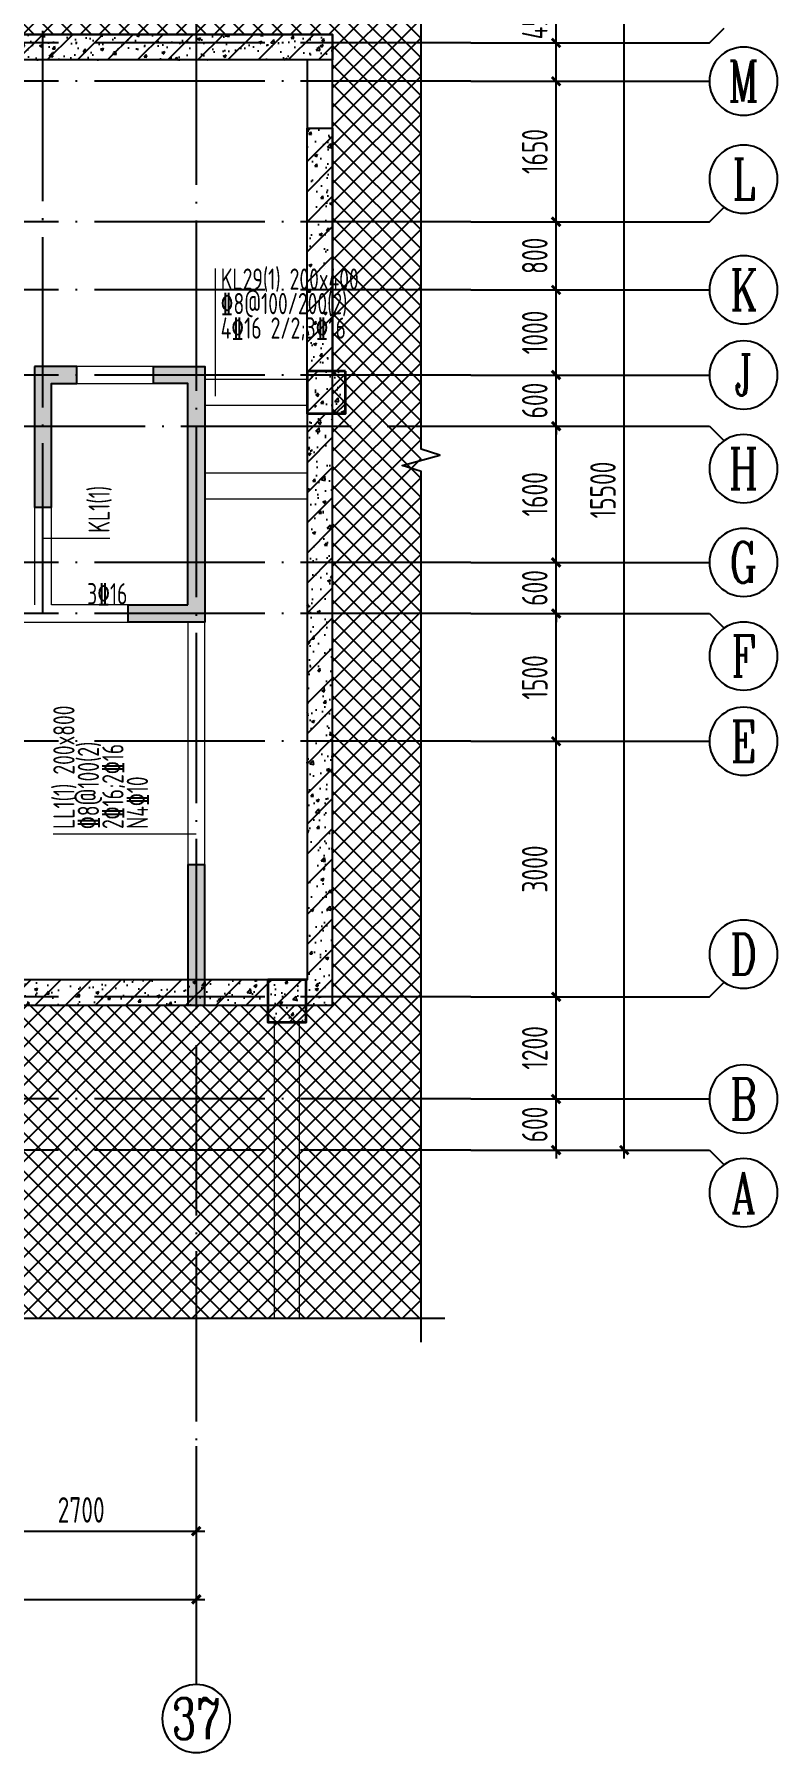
# Model space of a CAD drawing. Extents: x -1712635 to -854203, y -534641 to -21985.
# Drawn here: x -1085255 to -1076531, y -92482 to -72307 of the extents above; entities that cross this region are included whole.
import ezdxf
from ezdxf.enums import TextEntityAlignment as Align

# ---------------------------------------------------------------- set-up
doc = ezdxf.new("R2010")
doc.units = 0
doc.header["$LTSCALE"] = 1000
doc.linetypes.add('DOTE', pattern=[2.42, 2, -0.2, 0.02, -0.2])
doc.linetypes.add('底图$0$虚线', pattern=[625, 375, -250])
doc.layers.get('0').update_dxf_attribs({"linetype": 'CONTINUOUS'})
doc.layers.get('Defpoints').update_dxf_attribs({"linetype": 'CONTINUOUS'})
for name, color, linetype in [('A-AXIS', 1, 'CONTINUOUS'), ('A-DOTE', 10, 'DOTE'), ('AXIS_NUM', 7, 'CONTINUOUS'), ('S-B板填充', 251, 'CONTINUOUS'), ('S-D洞口', 4, 'CONTINUOUS'), ('S-L梁编号', 6, 'CONTINUOUS'), ('S-L梁配筋', 7, 'CONTINUOUS'), ('S-Q墙填充', 252, 'CONTINUOUS'), ('S-Q墙实线', 6, 'CONTINUOUS'), ('S-Y一般标注', 3, 'CONTINUOUS'), ('S-Z柱实线', 6, 'CONTINUOUS'), ('THIN', 7, 'CONTINUOUS'), ('轮廓线-核心筒', 7, 'CONTINUOUS')]:
    doc.layers.add(name, color=color, linetype=linetype)
doc.layers.add('底图$0$砼柱', color=2, linetype='CONTINUOUS', lineweight=35)
doc.layers.add('底图$0$砼梁虚线', color=4, linetype='底图$0$虚线', lineweight=18)
doc.styles.add('TSSD_Axis', font='complex.shx', dxfattribs={"width": 0.7, "bigfont": 'hztxt.shx'})
doc.styles.add('TSSD_DIMENSION', font='Tssdeng.shx', dxfattribs={"width": 0.7, "bigfont": 'tssdchn.shx'})
doc.styles.add('TSSD_REIN', font='tssdeng.shx', dxfattribs={"width": 0.7, "height": 300, "bigfont": 'tssdchn.shx'})
doc.dimstyles.new('TSSD_100_100', dxfattribs={"dimtxt": 300, "dimasz": 100, "dimexe": 100, "dimexo": 250, "dimgap": 100, "dimtad": 1, "dimdec": 0, "dimzin": 0, "dimdsep": 46, "dimtxsty": 'TSSD_DIMENSION', "dimblk": 'ARCHTICK', "dimcen": 0, "dimdle": 100, "dimclrt": 7, "dimadec": 0, "dimazin": 0, "dimtfac": 1, "dimtdec": 0, "dimtix": 1, "dimtmove": 2, "dimatfit": 3, "dimldrblk": 'ARCHTICK', "dimfxl": 0, "dimtolj": 1, "dimtzin": 0, "dimarcsym": 0})
pattern_1 = [(50, (-14650.7, 18149.76), (358.6301, -31.376), [37.5, -412.5]), (355, (-14650.7, 18149.76), (-69.3757, 376.096), [30, -330]), (100.4514, (-14620.8, 18147.15), (289.2547, 344.7198), [31.87, -350.571]), (46.1842, (-14650.7, 18249.76), (533.6205, -82.7595), [56.25, -618.75]), (96.6356, (-14606.23, 18242.87), (467.3314, 487.059), [47.805, -525.8565]), (351.1842, (-14650.7, 18249.76), (467.331, 487.0593), [45, -495]), (21, (-14600.7, 18224.76), (298.4535, -201.3094), [37.5, -412.5]), (326, (-14600.7, 18224.76), (121.6577, 362.575), [30, -330]), (71.4514, (-14575.83, 18208), (420.1113, 161.2652), [31.87, -350.571]), (37.5, (-14650.7, 18149.76), (6.07993, 166.44693), [0, -326, 0, -335, 0, -331.25]), (7.5, (-14650.7, 18149.76), (131.53477, 197.20586), [0, -191, 0, -318.5, 0, -126.25]), (327.5, (-14762.2, 18149.76), (266.91122, -11.27744), [0, -125, 0, -390, 0, -517.5]), (317.5, (-14812.2, 18149.76), (291.5931, 50.0525), [0, -162.5, 0, -259, 0, -367.5]), (45, (-14650.7, 18149.76), (-176.7767, 176.7767), [])]

# ---------------------------------------------------------------- blocks, each defined once
blk = doc.blocks.new('ts_axno')
at = {"color": 0, "linetype": 'ByBlock', "lineweight": -2}
blk.add_circle((0, 0), 0.5, dxfattribs=at)
at = {"color": 0, "linetype": 'ByBlock', "lineweight": -2, "style": 'TSSD_Axis', "width": 0.7}
blk.add_attdef('A', text='', height=0.6, dxfattribs=at).set_placement((0, 0), align=Align.MIDDLE_CENTER)
blk = doc.blocks.new('_ArchTick')
at = {"color": 0, "const_width": 0.35}
blk.add_lwpolyline([(-0.5, -0.5), (0.5, 0.5)], dxfattribs=at)
blk = doc.blocks.new('*D484')
at = {"layer": 'Defpoints', "color": 0}
for p in [(-174474, 307819), (-171774, 307819), (-171774, 306819)]:
    blk.add_point(p, dxfattribs=at)
at = {"layer": 'S-Y一般标注', "color": 0, "lineweight": -2}
for p, q in [((-174474, 307569), (-174474, 306719)), ((-171774, 307569), (-171774, 306719)), ((-174574, 306819), (-171674, 306819))]:
    blk.add_line(p, q, dxfattribs=at)
at = {"layer": 'S-Y一般标注', "color": 0, "lineweight": -2, "xscale": 100, "yscale": 100, "zscale": 100, "rotation": 180}
blk.add_blockref('_ArchTick', (-174474, 306819), dxfattribs=at)
at = {"layer": 'S-Y一般标注', "color": 0, "lineweight": -2, "xscale": 100, "yscale": 100, "zscale": 100}
blk.add_blockref('_ArchTick', (-171774, 306819), dxfattribs=at)
at = {"layer": 'S-Y一般标注', "color": 7, "insert": (-173124, 307069), "char_height": 300, "attachment_point": 5, "style": 'TSSD_DIMENSION'}
blk.add_mtext('\\A1;2700', dxfattribs=at)
blk = doc.blocks.new('*D485')
at = {"layer": 'Defpoints', "color": 0}
for p in [(-221774, 307819), (-171774, 307819), (-171774, 306019)]:
    blk.add_point(p, dxfattribs=at)
at = {"layer": 'S-Y一般标注', "color": 0, "lineweight": -2}
for p, q in [((-221774, 307569), (-221774, 305919)), ((-171774, 307569), (-171774, 305919)), ((-221874, 306019), (-171674, 306019))]:
    blk.add_line(p, q, dxfattribs=at)
at = {"layer": 'S-Y一般标注', "color": 0, "lineweight": -2, "xscale": 100, "yscale": 100, "zscale": 100, "rotation": 180}
blk.add_blockref('_ArchTick', (-221774, 306019), dxfattribs=at)
at = {"layer": 'S-Y一般标注', "color": 0, "lineweight": -2, "xscale": 100, "yscale": 100, "zscale": 100}
blk.add_blockref('_ArchTick', (-171774, 306019), dxfattribs=at)
at = {"layer": 'S-Y一般标注', "color": 7, "insert": (-196774, 306269), "char_height": 300, "attachment_point": 5, "style": 'TSSD_DIMENSION'}
blk.add_mtext('\\A1;50000', dxfattribs=at)
blk = doc.blocks.new('*D490')
at = {"layer": 'Defpoints', "color": 0}
for p in [(-168550, 311894), (-167550, 311894), (-168550, 311294)]:
    blk.add_point(p, dxfattribs=at)
at = {"layer": 'S-Y一般标注', "color": 0, "lineweight": -2}
for p, q in [((-167550, 311894), (-167550, 311994)), ((-168300, 311894), (-167450, 311894)), ((-167550, 311294), (-167550, 311894)), ((-168300, 311294), (-167450, 311294)), ((-167550, 311294), (-167550, 311194))]:
    blk.add_line(p, q, dxfattribs=at)
at = {"layer": 'S-Y一般标注', "color": 0, "lineweight": -2, "xscale": 100, "yscale": 100, "zscale": 100}
for p, rotation in [((-167550, 311894), 270), ((-167550, 311294), 90)]:
    blk.add_blockref('_ArchTick', p, dxfattribs=dict(at, rotation=rotation))
at = {"layer": 'S-Y一般标注', "color": 7, "insert": (-167800, 311594), "char_height": 300, "attachment_point": 5, "rotation": 90, "style": 'TSSD_DIMENSION'}
blk.add_mtext('\\A1;600', dxfattribs=at)
blk = doc.blocks.new('*D491')
at = {"layer": 'Defpoints', "color": 0}
for p in [(-168550, 317594), (-167550, 317594), (-168550, 316094)]:
    blk.add_point(p, dxfattribs=at)
at = {"layer": 'S-Y一般标注', "color": 0, "lineweight": -2}
for p, q in [((-168300, 317594), (-167450, 317594)), ((-167550, 315994), (-167550, 317694)), ((-168300, 316094), (-167450, 316094))]:
    blk.add_line(p, q, dxfattribs=at)
at = {"layer": 'S-Y一般标注', "color": 0, "lineweight": -2, "xscale": 100, "yscale": 100, "zscale": 100}
for p, rotation in [((-167550, 317594), 90), ((-167550, 316094), 270)]:
    blk.add_blockref('_ArchTick', p, dxfattribs=dict(at, rotation=rotation))
at = {"layer": 'S-Y一般标注', "color": 7, "insert": (-167800, 316844), "char_height": 300, "attachment_point": 5, "rotation": 90, "style": 'TSSD_DIMENSION'}
blk.add_mtext('\\A1;1500', dxfattribs=at)
blk = doc.blocks.new('*D492')
at = {"layer": 'Defpoints', "color": 0}
for p in [(-168550, 318194), (-167550, 318194), (-168550, 317594)]:
    blk.add_point(p, dxfattribs=at)
at = {"layer": 'S-Y一般标注', "color": 0, "lineweight": -2}
for p, q in [((-168300, 318194), (-167450, 318194)), ((-167550, 318194), (-167550, 318294)), ((-167550, 317594), (-167550, 318194)), ((-168300, 317594), (-167450, 317594)), ((-167550, 317594), (-167550, 317494))]:
    blk.add_line(p, q, dxfattribs=at)
at = {"layer": 'S-Y一般标注', "color": 0, "lineweight": -2, "xscale": 100, "yscale": 100, "zscale": 100}
for p, rotation in [((-167550, 318194), 270), ((-167550, 317594), 90)]:
    blk.add_blockref('_ArchTick', p, dxfattribs=dict(at, rotation=rotation))
at = {"layer": 'S-Y一般标注', "color": 7, "insert": (-167800, 317894), "char_height": 300, "attachment_point": 5, "rotation": 90, "style": 'TSSD_DIMENSION'}
blk.add_mtext('\\A1;600', dxfattribs=at)
blk = doc.blocks.new('*D493')
at = {"layer": 'Defpoints', "color": 0}
for p in [(-168550, 319794), (-167550, 319794), (-168550, 318194)]:
    blk.add_point(p, dxfattribs=at)
at = {"layer": 'S-Y一般标注', "color": 0, "lineweight": -2}
for p, q in [((-168300, 319794), (-167450, 319794)), ((-167550, 318094), (-167550, 319894)), ((-168300, 318194), (-167450, 318194))]:
    blk.add_line(p, q, dxfattribs=at)
at = {"layer": 'S-Y一般标注', "color": 0, "lineweight": -2, "xscale": 100, "yscale": 100, "zscale": 100}
for p, rotation in [((-167550, 319794), 90), ((-167550, 318194), 270)]:
    blk.add_blockref('_ArchTick', p, dxfattribs=dict(at, rotation=rotation))
at = {"layer": 'S-Y一般标注', "color": 7, "insert": (-167800, 318994), "char_height": 300, "attachment_point": 5, "rotation": 90, "style": 'TSSD_DIMENSION'}
blk.add_mtext('\\A1;1600', dxfattribs=at)
blk = doc.blocks.new('*D494')
at = {"layer": 'Defpoints', "color": 0}
for p in [(-168550, 320394), (-167550, 320394), (-168550, 319794)]:
    blk.add_point(p, dxfattribs=at)
at = {"layer": 'S-Y一般标注', "color": 0, "lineweight": -2}
for p, q in [((-168300, 320394), (-167450, 320394)), ((-167550, 320394), (-167550, 320494)), ((-167550, 319794), (-167550, 320394)), ((-168300, 319794), (-167450, 319794)), ((-167550, 319794), (-167550, 319694))]:
    blk.add_line(p, q, dxfattribs=at)
at = {"layer": 'S-Y一般标注', "color": 0, "lineweight": -2, "xscale": 100, "yscale": 100, "zscale": 100}
for p, rotation in [((-167550, 320394), 270), ((-167550, 319794), 90)]:
    blk.add_blockref('_ArchTick', p, dxfattribs=dict(at, rotation=rotation))
at = {"layer": 'S-Y一般标注', "color": 7, "insert": (-167800, 320094), "char_height": 300, "attachment_point": 5, "rotation": 90, "style": 'TSSD_DIMENSION'}
blk.add_mtext('\\A1;600', dxfattribs=at)
blk = doc.blocks.new('*D495')
at = {"layer": 'Defpoints', "color": 0}
for p in [(-168550, 321394), (-167550, 321394), (-168550, 320394)]:
    blk.add_point(p, dxfattribs=at)
at = {"layer": 'S-Y一般标注', "color": 0, "lineweight": -2}
for p, q in [((-168300, 321394), (-167450, 321394)), ((-167550, 320294), (-167550, 321494)), ((-168300, 320394), (-167450, 320394))]:
    blk.add_line(p, q, dxfattribs=at)
at = {"layer": 'S-Y一般标注', "color": 0, "lineweight": -2, "xscale": 100, "yscale": 100, "zscale": 100}
for p, rotation in [((-167550, 321394), 90), ((-167550, 320394), 270)]:
    blk.add_blockref('_ArchTick', p, dxfattribs=dict(at, rotation=rotation))
at = {"layer": 'S-Y一般标注', "color": 7, "insert": (-167800, 320894), "char_height": 300, "attachment_point": 5, "rotation": 90, "style": 'TSSD_DIMENSION'}
blk.add_mtext('\\A1;1000', dxfattribs=at)
blk = doc.blocks.new('*D496')
at = {"layer": 'Defpoints', "color": 0}
for p in [(-168550, 326794), (-166750, 326794), (-168550, 311294)]:
    blk.add_point(p, dxfattribs=at)
at = {"layer": 'S-Y一般标注', "color": 0, "lineweight": -2}
for p, q in [((-166750, 311194), (-166750, 326894)), ((-168300, 326794), (-166650, 326794)), ((-168300, 311294), (-166650, 311294))]:
    blk.add_line(p, q, dxfattribs=at)
at = {"layer": 'S-Y一般标注', "color": 0, "lineweight": -2, "xscale": 100, "yscale": 100, "zscale": 100}
for p, rotation in [((-166750, 326794), 90), ((-166750, 311294), 270)]:
    blk.add_blockref('_ArchTick', p, dxfattribs=dict(at, rotation=rotation))
at = {"layer": 'S-Y一般标注', "color": 7, "insert": (-167000, 319044), "char_height": 300, "attachment_point": 5, "rotation": 90, "style": 'TSSD_DIMENSION'}
blk.add_mtext('\\A1;15500', dxfattribs=at)
blk = doc.blocks.new('*D497')
at = {"layer": 'Defpoints', "color": 0}
for p in [(-168550, 322194), (-167550, 322194), (-168550, 321394)]:
    blk.add_point(p, dxfattribs=at)
at = {"layer": 'S-Y一般标注', "color": 0, "lineweight": -2}
for p, q in [((-168300, 322194), (-167450, 322194)), ((-167550, 321294), (-167550, 322294)), ((-168300, 321394), (-167450, 321394))]:
    blk.add_line(p, q, dxfattribs=at)
at = {"layer": 'S-Y一般标注', "color": 0, "lineweight": -2, "xscale": 100, "yscale": 100, "zscale": 100}
for p, rotation in [((-167550, 322194), 90), ((-167550, 321394), 270)]:
    blk.add_blockref('_ArchTick', p, dxfattribs=dict(at, rotation=rotation))
at = {"layer": 'S-Y一般标注', "color": 7, "insert": (-167800, 321794), "char_height": 300, "attachment_point": 5, "rotation": 90, "style": 'TSSD_DIMENSION'}
blk.add_mtext('\\A1;800', dxfattribs=at)
blk = doc.blocks.new('*D498')
at = {"layer": 'Defpoints', "color": 0}
for p in [(-168550, 324294), (-167550, 324294), (-168550, 323844)]:
    blk.add_point(p, dxfattribs=at)
at = {"layer": 'S-Y一般标注', "color": 0, "lineweight": -2}
for p, q in [((-168300, 324294), (-167450, 324294)), ((-167550, 323744), (-167550, 324394)), ((-168300, 323844), (-167450, 323844))]:
    blk.add_line(p, q, dxfattribs=at)
at = {"layer": 'S-Y一般标注', "color": 0, "lineweight": -2, "xscale": 100, "yscale": 100, "zscale": 100}
for p, rotation in [((-167550, 324294), 90), ((-167550, 323844), 270)]:
    blk.add_blockref('_ArchTick', p, dxfattribs=dict(at, rotation=rotation))
at = {"layer": 'S-Y一般标注', "color": 7, "insert": (-167800, 324552), "char_height": 300, "attachment_point": 5, "rotation": 90, "style": 'TSSD_DIMENSION'}
blk.add_mtext('\\A1;450', dxfattribs=at)
blk = doc.blocks.new('*D499')
at = {"layer": 'Defpoints', "color": 0}
for p in [(-168550, 326794), (-167550, 326794), (-168550, 324294)]:
    blk.add_point(p, dxfattribs=at)
at = {"layer": 'S-Y一般标注', "color": 0, "lineweight": -2}
for p, q in [((-167550, 324194), (-167550, 326894)), ((-168300, 326794), (-167450, 326794)), ((-168300, 324294), (-167450, 324294))]:
    blk.add_line(p, q, dxfattribs=at)
at = {"layer": 'S-Y一般标注', "color": 0, "lineweight": -2, "xscale": 100, "yscale": 100, "zscale": 100}
for p, rotation in [((-167550, 326794), 90), ((-167550, 324294), 270)]:
    blk.add_blockref('_ArchTick', p, dxfattribs=dict(at, rotation=rotation))
at = {"layer": 'S-Y一般标注', "color": 7, "insert": (-167800, 325544), "char_height": 300, "attachment_point": 5, "rotation": 90, "style": 'TSSD_DIMENSION'}
blk.add_mtext('\\A1;2500', dxfattribs=at)
blk = doc.blocks.new('*D500')
at = {"layer": 'Defpoints', "color": 0}
for p in [(-168550, 313094), (-167550, 313094), (-168550, 311894)]:
    blk.add_point(p, dxfattribs=at)
at = {"layer": 'S-Y一般标注', "color": 0, "lineweight": -2}
for p, q in [((-167550, 311794), (-167550, 313194)), ((-168300, 313094), (-167450, 313094)), ((-168300, 311894), (-167450, 311894))]:
    blk.add_line(p, q, dxfattribs=at)
at = {"layer": 'S-Y一般标注', "color": 0, "lineweight": -2, "xscale": 100, "yscale": 100, "zscale": 100}
for p, rotation in [((-167550, 313094), 90), ((-167550, 311894), 270)]:
    blk.add_blockref('_ArchTick', p, dxfattribs=dict(at, rotation=rotation))
at = {"layer": 'S-Y一般标注', "color": 7, "insert": (-167800, 312494), "char_height": 300, "attachment_point": 5, "rotation": 90, "style": 'TSSD_DIMENSION'}
blk.add_mtext('\\A1;1200', dxfattribs=at)
blk = doc.blocks.new('*D501')
at = {"layer": 'Defpoints', "color": 0}
for p in [(-168550, 316094), (-167550, 316094), (-168550, 313094)]:
    blk.add_point(p, dxfattribs=at)
at = {"layer": 'S-Y一般标注', "color": 0, "lineweight": -2}
for p, q in [((-167550, 312994), (-167550, 316194)), ((-168300, 316094), (-167450, 316094)), ((-168300, 313094), (-167450, 313094))]:
    blk.add_line(p, q, dxfattribs=at)
at = {"layer": 'S-Y一般标注', "color": 0, "lineweight": -2, "xscale": 100, "yscale": 100, "zscale": 100}
for p, rotation in [((-167550, 316094), 90), ((-167550, 313094), 270)]:
    blk.add_blockref('_ArchTick', p, dxfattribs=dict(at, rotation=rotation))
at = {"layer": 'S-Y一般标注', "color": 7, "insert": (-167800, 314594), "char_height": 300, "attachment_point": 5, "rotation": 90, "style": 'TSSD_DIMENSION'}
blk.add_mtext('\\A1;3000', dxfattribs=at)
blk = doc.blocks.new('*D502')
at = {"layer": 'Defpoints', "color": 0}
for p in [(-168550, 323844), (-167550, 323844), (-168550, 322194)]:
    blk.add_point(p, dxfattribs=at)
at = {"layer": 'S-Y一般标注', "color": 0, "lineweight": -2}
for p, q in [((-168300, 323844), (-167450, 323844)), ((-167550, 322094), (-167550, 323944)), ((-168300, 322194), (-167450, 322194))]:
    blk.add_line(p, q, dxfattribs=at)
at = {"layer": 'S-Y一般标注', "color": 0, "lineweight": -2, "xscale": 100, "yscale": 100, "zscale": 100}
for p, rotation in [((-167550, 323844), 90), ((-167550, 322194), 270)]:
    blk.add_blockref('_ArchTick', p, dxfattribs=dict(at, rotation=rotation))
at = {"layer": 'S-Y一般标注', "color": 7, "insert": (-167800, 323019), "char_height": 300, "attachment_point": 5, "rotation": 90, "style": 'TSSD_DIMENSION'}
blk.add_mtext('\\A1;1650', dxfattribs=at)
blk = doc.blocks.new('20210825.16054437')
at = {"layer": 'S-Q墙填充'}
h = blk.add_hatch(dxfattribs=at)
h.set_pattern_fill('ARMORED', color=252, scale=50, style=0)
h.set_pattern_definition(pattern_1)
h.paths.add_polyline_path([(37950, 11300), (30050, 11300), (30050, 11600), (37950, 11600)])
h = blk.add_hatch(dxfattribs=at)
h.set_pattern_fill('ARMORED', color=252, scale=50, style=0)
h.set_pattern_definition(pattern_1)
h.paths.add_polyline_path([(37950, 10500), (37950, 7647), (37650, 7647), (37650, 10500)])
h = blk.add_hatch(dxfattribs=at)
h.set_pattern_fill('ARMORED', color=252, scale=50, style=0)
h.set_pattern_definition(pattern_1)
h.paths.add_polyline_path([(37638, 200), (37950, 200), (37950, 7147), (37650, 7147), (37650, 500), (37638, 500)])
h = blk.add_hatch(dxfattribs=at)
h.set_pattern_fill('ARMORED', color=252, scale=50, style=0)
h.set_pattern_definition(pattern_1)
h.paths.add_polyline_path([(37188, 500), (32188, 500), (32188, 200), (37188, 200)])
h = blk.add_hatch(dxfattribs=at)
h.set_pattern_fill('ARMORED', color=252, scale=50, style=0)
h.set_pattern_definition(pattern_1)
h.paths.add_polyline_path([(37638, 500), (37188, 500), (37188, 0), (37638, 0)])
at = {"layer": 'S-D洞口', "color": 5, "linetype": 'ByBlock'}
blk.add_lwpolyline([(37650, 10500), (37950, 10500), (37950, 11300), (37650, 11300)], close=True, dxfattribs=at)
blk = doc.blocks.new('20210825.01395608')
at = {"layer": 'A-AXIS'}
for p, q in [((139622.6, -238913.2), (139794.2, -238741.6)), ((136822.6, -238913.2), (139622.6, -238913.2)), ((136822.6, -239363.2), (139622.6, -239363.2)), ((139622.6, -241013.2), (139794.2, -240841.6)), ((136822.6, -241013.2), (139622.6, -241013.2)), ((136822.6, -241813.2), (139622.6, -241813.2)), ((136822.6, -242813.2), (139622.6, -242813.2)), ((136822.6, -243413), (139622.6, -243413)), ((139622.6, -243413), (139794.2, -243584.6)), ((136822.6, -245013.2), (139622.6, -245013.2)), ((136822.6, -245613.2), (139622.6, -245613.2)), ((139622.6, -245613.2), (139794.2, -245784.9)), ((136822.6, -247113.2), (139622.6, -247113.2)), ((139622.6, -250113.2), (139794.2, -249941.6)), ((136822.6, -250113.2), (139622.6, -250113.2)), ((136822.6, -251313.2), (139622.6, -251313.2)), ((136822.6, -251913.2), (139622.6, -251913.2)), ((139622.6, -251913.2), (139794.2, -252084.9)), ((133598.7, -255388.1), (133598.7, -258188.1))]:
    blk.add_line(p, q, dxfattribs=at)
at = {"layer": 'A-DOTE'}
for p, q in [((131798.7, -245613.2), (131798.7, -233739.7)), ((133598.7, -233739.7), (133598.7, -255388.1)), ((136822.6, -238913.2), (82598.7, -238913.2)), ((136822.6, -239363.2), (82598.7, -239363.2)), ((136822.6, -241013.2), (82598.7, -241013.2)), ((136822.6, -241813.2), (82598.7, -241813.2)), ((136822.6, -242813.2), (82598.7, -242813.2)), ((82598.7, -243413), (136822.6, -243413)), ((136822.6, -245013.2), (82598.7, -245013.2)), ((136822.6, -245613.2), (82598.7, -245613.2)), ((136822.6, -247113.2), (82598.7, -247113.2)), ((136822.6, -250113.2), (82598.7, -250113.2)), ((136822.6, -251313.2), (82598.7, -251313.2)), ((136822.6, -251913.2), (82598.7, -251913.2))]:
    blk.add_line(p, q, dxfattribs=at)
at = {"layer": 'A-AXIS'}
ref = blk.add_blockref('ts_axno', (140022.6, -239363.2), dxfattribs=dict(at, xscale=-800, yscale=800, zscale=800, rotation=359.9999999999997))
ref.add_attrib('G', 'M', dxfattribs={"layer": 'AXIS_NUM', "height": 480, "rotation": 360, "style": 'TSSD_Axis', "width": 0.7}).set_placement((140022.6, -239363.2), align=Align.MIDDLE_CENTER)
ref = blk.add_blockref('ts_axno', (140022.6, -240513.2), dxfattribs=dict(at, xscale=-800, yscale=800, zscale=800))
ref.add_attrib('G', 'L', dxfattribs={"layer": 'AXIS_NUM', "height": 480, "style": 'TSSD_Axis', "width": 0.7}).set_placement((140022.6, -240513.2), align=Align.MIDDLE_CENTER)
ref = blk.add_blockref('ts_axno', (140022.6, -241813.2), dxfattribs=dict(at, xscale=-800, yscale=800, zscale=800))
ref.add_attrib('G', 'K', dxfattribs={"layer": 'AXIS_NUM', "height": 480, "style": 'TSSD_Axis', "width": 0.7}).set_placement((140022.6, -241813.2), align=Align.MIDDLE_CENTER)
ref = blk.add_blockref('ts_axno', (140022.6, -242813.2), dxfattribs=dict(at, xscale=-800, yscale=800, zscale=800))
ref.add_attrib('G', 'J', dxfattribs={"layer": 'AXIS_NUM', "height": 480, "style": 'TSSD_Axis', "width": 0.7}).set_placement((140022.6, -242813.2), align=Align.MIDDLE_CENTER)
ref = blk.add_blockref('ts_axno', (140022.6, -243913), dxfattribs=dict(at, xscale=-800, yscale=800, zscale=800))
ref.add_attrib('C', 'H', dxfattribs={"layer": 'AXIS_NUM', "height": 480, "style": 'TSSD_Axis', "width": 0.7}).set_placement((140022.6, -243913), align=Align.MIDDLE_CENTER)
ref = blk.add_blockref('ts_axno', (140022.6, -245013.2), dxfattribs=dict(at, xscale=-800, yscale=800, zscale=800))
ref.add_attrib('D', 'G', dxfattribs={"layer": 'AXIS_NUM', "height": 480, "style": 'TSSD_Axis', "width": 0.7}).set_placement((140022.6, -245013.2), align=Align.MIDDLE_CENTER)
ref = blk.add_blockref('ts_axno', (140022.6, -246113.2), dxfattribs=dict(at, xscale=-800, yscale=800, zscale=800))
ref.add_attrib('C', 'F', dxfattribs={"layer": 'AXIS_NUM', "height": 480, "style": 'TSSD_Axis', "width": 0.7}).set_placement((140022.6, -246113.2), align=Align.MIDDLE_CENTER)
ref = blk.add_blockref('ts_axno', (140022.6, -247113.2), dxfattribs=dict(at, xscale=-800, yscale=800, zscale=800))
ref.add_attrib('B', 'E', dxfattribs={"layer": 'AXIS_NUM', "height": 480, "style": 'TSSD_Axis', "width": 0.7}).set_placement((140022.6, -247113.2), align=Align.MIDDLE_CENTER)
ref = blk.add_blockref('ts_axno', (140022.6, -249613.2), dxfattribs=dict(at, xscale=-800, yscale=800, zscale=800, rotation=180))
ref.add_attrib('C', 'D', dxfattribs={"layer": 'AXIS_NUM', "height": 480, "style": 'TSSD_Axis', "width": 0.7}).set_placement((140022.6, -249613.2), align=Align.MIDDLE_CENTER)
ref = blk.add_blockref('ts_axno', (140022.6, -251313.2), dxfattribs=dict(at, xscale=-800, yscale=800, zscale=800))
ref.add_attrib('A', 'B', dxfattribs={"layer": 'AXIS_NUM', "height": 480, "style": 'TSSD_Axis', "width": 0.7}).set_placement((140022.6, -251313.2), align=Align.MIDDLE_CENTER)
ref = blk.add_blockref('ts_axno', (140022.6, -252413.2), dxfattribs=dict(at, xscale=-800, yscale=800, zscale=800))
ref.add_attrib('F', 'A', dxfattribs={"layer": 'AXIS_NUM', "height": 480, "style": 'TSSD_Axis', "width": 0.7}).set_placement((140022.6, -252413.2), align=Align.MIDDLE_CENTER)
ref = blk.add_blockref('ts_axno', (133598.7, -258588.1), dxfattribs=dict(at, xscale=-800, yscale=800, zscale=800, rotation=180))
ref.add_attrib('23', '37', dxfattribs={"layer": 'AXIS_NUM', "height": 480, "style": 'TSSD_Axis', "width": 0.7}).set_placement((133598.7, -258588.1), align=Align.MIDDLE_CENTER)
at = {"layer": 'S-Y一般标注'}
for base, p1, p2, picture, middle in [((138622.6, -236413.2), (136822.6, -251913.2), (136822.6, -236413.2), '*D496', (138372.6, -244163.2)), ((137822.6, -236413.2), (136822.6, -238913.2), (136822.6, -236413.2), '*D499', (137572.6, -237663.2)), ((137822.6, -239363.2), (136822.6, -241013.2), (136822.6, -239363.2), '*D502', (137572.6, -240188.2)), ((137822.6, -241013.2), (136822.6, -241813.2), (136822.6, -241013.2), '*D497', (137572.6, -241413.2)), ((137822.6, -241813.2), (136822.6, -242813.2), (136822.6, -241813.2), '*D495', (137572.6, -242313.2)), ((137822.6, -242813.2), (136822.6, -243413), (136822.6, -242813.2), '*D494', (137572.6, -243113.1)), ((137822.6, -243413), (136822.6, -245013.2), (136822.6, -243413), '*D493', (137572.6, -244213.1)), ((137822.6, -245013.2), (136822.6, -245613.2), (136822.6, -245013.2), '*D492', (137572.6, -245313.2)), ((137822.6, -245613.2), (136822.6, -247113.2), (136822.6, -245613.2), '*D491', (137572.6, -246363.2)), ((137822.6, -247113.2), (136822.6, -250113.2), (136822.6, -247113.2), '*D501', (137572.6, -248613.2)), ((137822.6, -250113.2), (136822.6, -251313.2), (136822.6, -250113.2), '*D500', (137572.6, -250713.2)), ((137822.6, -251313.2), (136822.6, -251913.2), (136822.6, -251313.2), '*D490', (137572.6, -251613.2))]:
    dim = blk.add_linear_dim(base=base, p1=p1, p2=p2, angle=90, dimstyle='TSSD_100_100', dxfattribs=at)
    dim.commit()
    dim.dimension.update_dxf_attribs({"geometry": picture, "text_midpoint": middle, "insert": (305372.3, -563207.3)})
dim = blk.add_linear_dim(base=(137822.6, -238913.2), p1=(136822.6, -239363.2), p2=(136822.6, -238913.2), angle=90, dimstyle='TSSD_100_100', dxfattribs=at)
dim.commit()
dim.dimension.update_dxf_attribs({"geometry": '*D498', "text_midpoint": (137572.6, -238655.2), "dimtype": 128, "insert": (305372.3, -563207.3)})
for base, p1, picture, middle in [((133598.7, -257188.1), (83598.7, -255388.1), '*D485', (108598.7, -256938.1)), ((133598.7, -256388.1), (130898.7, -255388.1), '*D484', (132248.7, -256138.1))]:
    dim = blk.add_linear_dim(base=base, p1=p1, p2=(133598.7, -255388.1), dimstyle='TSSD_100_100', dxfattribs=at)
    dim.commit()
    dim.dimension.update_dxf_attribs({"geometry": picture, "text_midpoint": middle, "insert": (305372.3, -563207.3)})

msp = doc.modelspace()

# ---------------------------------------------------------------- hatches: boundary and pattern name
at = {"layer": 'S-B板填充'}
h = msp.add_hatch(dxfattribs=at)
h.set_pattern_fill('HOLE_MATETIEL', color=256, scale=50, style=0)
h.set_pattern_definition([(45, (-1091721.97, -77066.42), (-112.2532, 112.2532), []), (135, (-1091721.97, -77066.42), (-112.2532, -112.2532), [])])
h.paths.add_polyline_path([(-1080716.32, -67233.08), (-1134354.59, -67233.08), (-1134354.59, -87381.51), (-1080716.32, -87381.51)])
h.paths.add_polyline_path([(-1117554.59, -84906.64), (-1124154.59, -84906.64), (-1124154.59, -83706.64), (-1133754.59, -83706.64), (-1133754.59, -83206.64), (-1133454.59, -83206.64), (-1133454.59, -76206.64), (-1125254.59, -76206.64), (-1125254.59, -74406.64), (-1123154.59, -74406.64), (-1123154.59, -72306.64), (-1120254.59, -72306.64), (-1115591.32, -72306.64), (-1115591.32, -70506.64), (-1115141.32, -70506.64), (-1115141.32, -70706.64), (-1110141.32, -70706.64), (-1110141.32, -70506.64), (-1109691.32, -70506.64), (-1109691.32, -70706.64), (-1107454.59, -70706.64), (-1107454.59, -72306.64), (-1107304.59, -72306.64), (-1107304.59, -72806.64), (-1107454.59, -72806.64), (-1107454.59, -76106.64), (-1100254.59, -76106.64), (-1100254.59, -74406.64), (-1091454.59, -74406.64), (-1091454.59, -76806.36), (-1089954.59, -76806.35), (-1089954.59, -72806.64), (-1090104.59, -72806.64), (-1090104.59, -72306.64), (-1081754.59, -72306.64), (-1081754.59, -83706.64), (-1092554.59, -83706.64), (-1092554.59, -84906.64), (-1099154.59, -84906.64), (-1099154.59, -83706.64), (-1117554.59, -83706.64)], flags=16)
at = {"layer": 'S-Q墙填充'}
for points in [[(-1085254.59, -76206.64), (-1085254.59, -77856.64), (-1085054.59, -77856.64), (-1085054.59, -76406.64), (-1084754.59, -76406.64), (-1084754.59, -76206.64)], [(-1083454.59, -79006.64), (-1083454.59, -76406.64), (-1083854.59, -76406.64), (-1083854.59, -76206.64), (-1083254.59, -76206.64), (-1083254.59, -79206.64), (-1084154.58, -79206.64), (-1084154.58, -79006.64)], [(-1083454.59, -83706.64), (-1083254.59, -83706.64), (-1083254.59, -82056.64), (-1083454.59, -82056.64)]]:
    msp.add_hatch(color=256, dxfattribs=at).paths.add_polyline_path(points)
h = msp.add_hatch(dxfattribs=at)
h.set_pattern_fill('ARMORED', color=252, scale=50, style=0)
h.set_pattern_definition([(50, (-1134355.3, -65756.88), (358.6301, -31.376), [37.5, -412.5]), (355, (-1134355.3, -65756.88), (-69.3757, 376.096), [30, -330]), (100.4514, (-1134325.4, -65759.5), (289.2547, 344.7198), [31.87, -350.571]), (46.1842, (-1134355.3, -65656.88), (533.6205, -82.7595), [56.25, -618.75]), (96.6356, (-1134310.8, -65663.77), (467.3314, 487.059), [47.805, -525.8565]), (351.1842, (-1134355.3, -65656.9), (467.331, 487.0593), [45, -495]), (21, (-1134305.3, -65681.88), (298.4535, -201.3094), [37.5, -412.5]), (326, (-1134305.3, -65681.88), (121.6577, 362.575), [30, -330]), (71.4514, (-1134280.42, -65698.65), (420.1113, 161.2652), [31.87, -350.571]), (37.5, (-1134355.29, -65756.88), (6.07993, 166.44693), [0, -326, 0, -335, 0, -331.25]), (7.5, (-1134355.29, -65756.88), (131.53477, 197.20586), [0, -191, 0, -318.5, 0, -126.25]), (327.5, (-1134466.79, -65756.88), (266.91122, -11.27744), [0, -125, 0, -390, 0, -517.5]), (317.5, (-1134516.8, -65756.88), (291.5931, 50.0525), [0, -162.5, 0, -259, 0, -367.5]), (45, (-1134355.3, -65756.88), (-176.7767, 176.7767), [])])
h.paths.add_polyline_path([(-1081604.6, -76259.63), (-1082054.6, -76259.63), (-1082054.6, -76759.63), (-1081604.6, -76759.63)])

# ---------------------------------------------------------------- linework, layer by layer
at = {"layer": 'S-L梁编号', "lineweight": 18}
for p, q in [((-1083129.99, -76554.14), (-1083129.99, -75055.12)), ((-1085154.6, -78220.9), (-1084370.23, -78220.9)), ((-1083354.6, -81698.92), (-1085033.1, -81698.92))]:
    msp.add_line(p, q, dxfattribs=at)
at = {"layer": 'S-Q墙实线', "linetype": 'ByBlock'}
for points in [[(-1081754.59, -72606.64), (-1089654.59, -72606.64), (-1089654.59, -72306.64), (-1081754.59, -72306.64), (-1081754.59, -72606.64)], [(-1081754.59, -73406.64), (-1081754.59, -76259.63), (-1082054.59, -76259.63), (-1082054.59, -73406.64)], [(-1082066.32, -83706.64), (-1081754.59, -83706.64), (-1081754.59, -76759.63), (-1082054.59, -76759.63), (-1082054.59, -83406.64), (-1082066.32, -83406.64)], [(-1082516.32, -83406.64), (-1087516.32, -83406.64), (-1087516.32, -83706.64), (-1082516.32, -83706.64)]]:
    msp.add_lwpolyline(points, close=True, dxfattribs=at)
at = {"layer": 'S-Q墙实线'}
for points in [[(-1085254.59, -76206.64), (-1085254.59, -77856.64), (-1085054.59, -77856.64), (-1085054.59, -76406.64), (-1084754.59, -76406.64), (-1084754.59, -76206.64)], [(-1083454.59, -79006.64), (-1083454.59, -76406.64), (-1083854.59, -76406.64), (-1083854.59, -76206.64), (-1083254.59, -76206.64), (-1083254.59, -79206.64), (-1084154.58, -79206.64), (-1084154.58, -79006.64)], [(-1083454.59, -83706.64), (-1083254.59, -83706.64), (-1083254.59, -82056.64), (-1083454.59, -82056.64)]]:
    msp.add_lwpolyline(points, close=True, dxfattribs=at)
at = {"layer": 'S-Z柱实线', "lineweight": 35}
for points in [[(-1081604.6, -76259.63), (-1082054.6, -76259.63), (-1082054.6, -76759.63), (-1081604.6, -76759.63)], [(-1082066.32, -83406.64), (-1082516.32, -83406.64), (-1082516.32, -83906.64), (-1082066.32, -83906.64)]]:
    msp.add_lwpolyline(points, close=True, dxfattribs=at)
at = {"layer": 'THIN'}
for points in [[(-1080716.32, -87661.51), (-1080716.32, -77437.3), (-1080936.32, -77367.3), (-1080496.32, -77247.3), (-1080716.32, -77177.3), (-1080716.32, -66953.08)], [(-1134634.59, -87381.51), (-1107665.45, -87381.51), (-1107595.45, -87161.51), (-1107475.45, -87601.51), (-1107405.45, -87381.51), (-1080436.32, -87381.51)]]:
    msp.add_lwpolyline(points, dxfattribs=at)
at = {"layer": '底图$0$砼柱', "color": 3, "lineweight": 35}
for points in [[(-1081604.6, -76259.63), (-1082054.6, -76259.63), (-1082054.6, -76759.63), (-1081604.6, -76759.63)], [(-1082066.32, -83406.64), (-1082516.32, -83406.64), (-1082516.32, -83906.64), (-1082066.32, -83906.64)]]:
    msp.add_lwpolyline(points, close=True, dxfattribs=at)
at = {"layer": '底图$0$砼梁虚线', "linetype": 'ByBlock', "lineweight": 18}
msp.add_line((-1083854.59, -76206.64), (-1084754.67, -76206.64), dxfattribs=at)
at = {"layer": '底图$0$砼梁虚线', "lineweight": 18}
for p, q in [((-1084754.67, -76406.64), (-1083854.59, -76406.64)), ((-1082054.59, -76359.64), (-1083254.59, -76359.64)), ((-1083254.59, -76659.64), (-1082054.59, -76659.64)), ((-1082054.59, -77459.64), (-1083254.59, -77459.64)), ((-1085254.59, -77856.61), (-1085254.59, -79006.64)), ((-1085054.59, -79006.64), (-1085054.59, -77856.61)), ((-1083254.59, -77759.64), (-1082054.59, -77759.64)), ((-1084154.59, -79006.64), (-1085054.59, -79006.64)), ((-1086754.59, -79206.64), (-1085154.59, -79206.64)), ((-1085154.59, -79206.64), (-1084154.59, -79206.64)), ((-1083454.59, -79206.64), (-1083454.59, -82056.64)), ((-1083254.59, -82056.64), (-1083254.59, -79206.64)), ((-1082441.32, -83906.64), (-1082441.32, -87381.51)), ((-1082141.32, -87381.51), (-1082141.32, -83906.64))]:
    msp.add_line(p, q, dxfattribs=at)
at = {"layer": '轮廓线-核心筒', "linetype": 'ByBlock'}
msp.add_lwpolyline([(-1117554.59, -83706.64), (-1099154.59, -83706.64), (-1099154.59, -84906.64), (-1092554.59, -84906.64), (-1092554.59, -83706.64), (-1081754.59, -83706.64), (-1081754.59, -83706.64), (-1081754.59, -83706.64), (-1081754.59, -72306.64), (-1090104.59, -72306.64), (-1090104.59, -72806.64), (-1089954.59, -72806.64), (-1089954.59, -76206.64), (-1089954.59, -76806.35), (-1091454.59, -76806.36), (-1091454.59, -74406.64), (-1100254.59, -74406.64)], dxfattribs=at)

# ---------------------------------------------------------------- block references
at = {"layer": 'A-DOTE'}
msp.add_blockref('20210825.01395608', (-1216953.29, 166506.61), dxfattribs=at)
at = {"layer": 'S-Q墙填充', "color": 2}
msp.add_blockref('20210825.16054437', (-1119704.59, -83906.64), dxfattribs=at)

# ---------------------------------------------------------------- texts
at = {"layer": 'S-L梁编号', "color": 6, "style": 'TSSD_REIN', "width": 0.7}
msp.add_text('KL29(1) 200x400', height=250, dxfattribs=at).set_placement((-1083067.49, -75305.12))
for s, p in [('KL1(1)', (-1084370.23, -78158.4)), ('LL1(1) 200x800', (-1084783.1, -81636.42))]:
    msp.add_text(s, height=250, rotation=90, dxfattribs=at).set_placement(p)
at = {"layer": 'S-L梁配筋', "color": 7, "style": 'TSSD_REIN', "width": 0.7}
msp.add_text('%%1328@100/200(2)', height=250, dxfattribs=at).set_placement((-1083067.49, -75592.62))
at = {"layer": 'S-L梁配筋', "color": 1, "style": 'TSSD_REIN', "width": 0.7}
msp.add_text('4%%13216 2/2;3%%13216', height=250, dxfattribs=at).set_placement((-1083067.49, -75880.12))
msp.add_text('3%%13216', height=250, dxfattribs=at).set_placement((-1084162.75, -78999.98), align=Align.RIGHT)
at = {"layer": 'S-L梁配筋', "color": 7, "style": 'TSSD_REIN', "width": 0.7}
for s, p in [('%%1328@100(2)', (-1084495.6, -81636.42)), ('2%%13216;2%%13216', (-1084208.1, -81636.42)), ('N4%%13210', (-1083920.6, -81636.42))]:
    msp.add_text(s, height=250, rotation=90, dxfattribs=at).set_placement(p)

doc.saveas('drawing.dxf')
